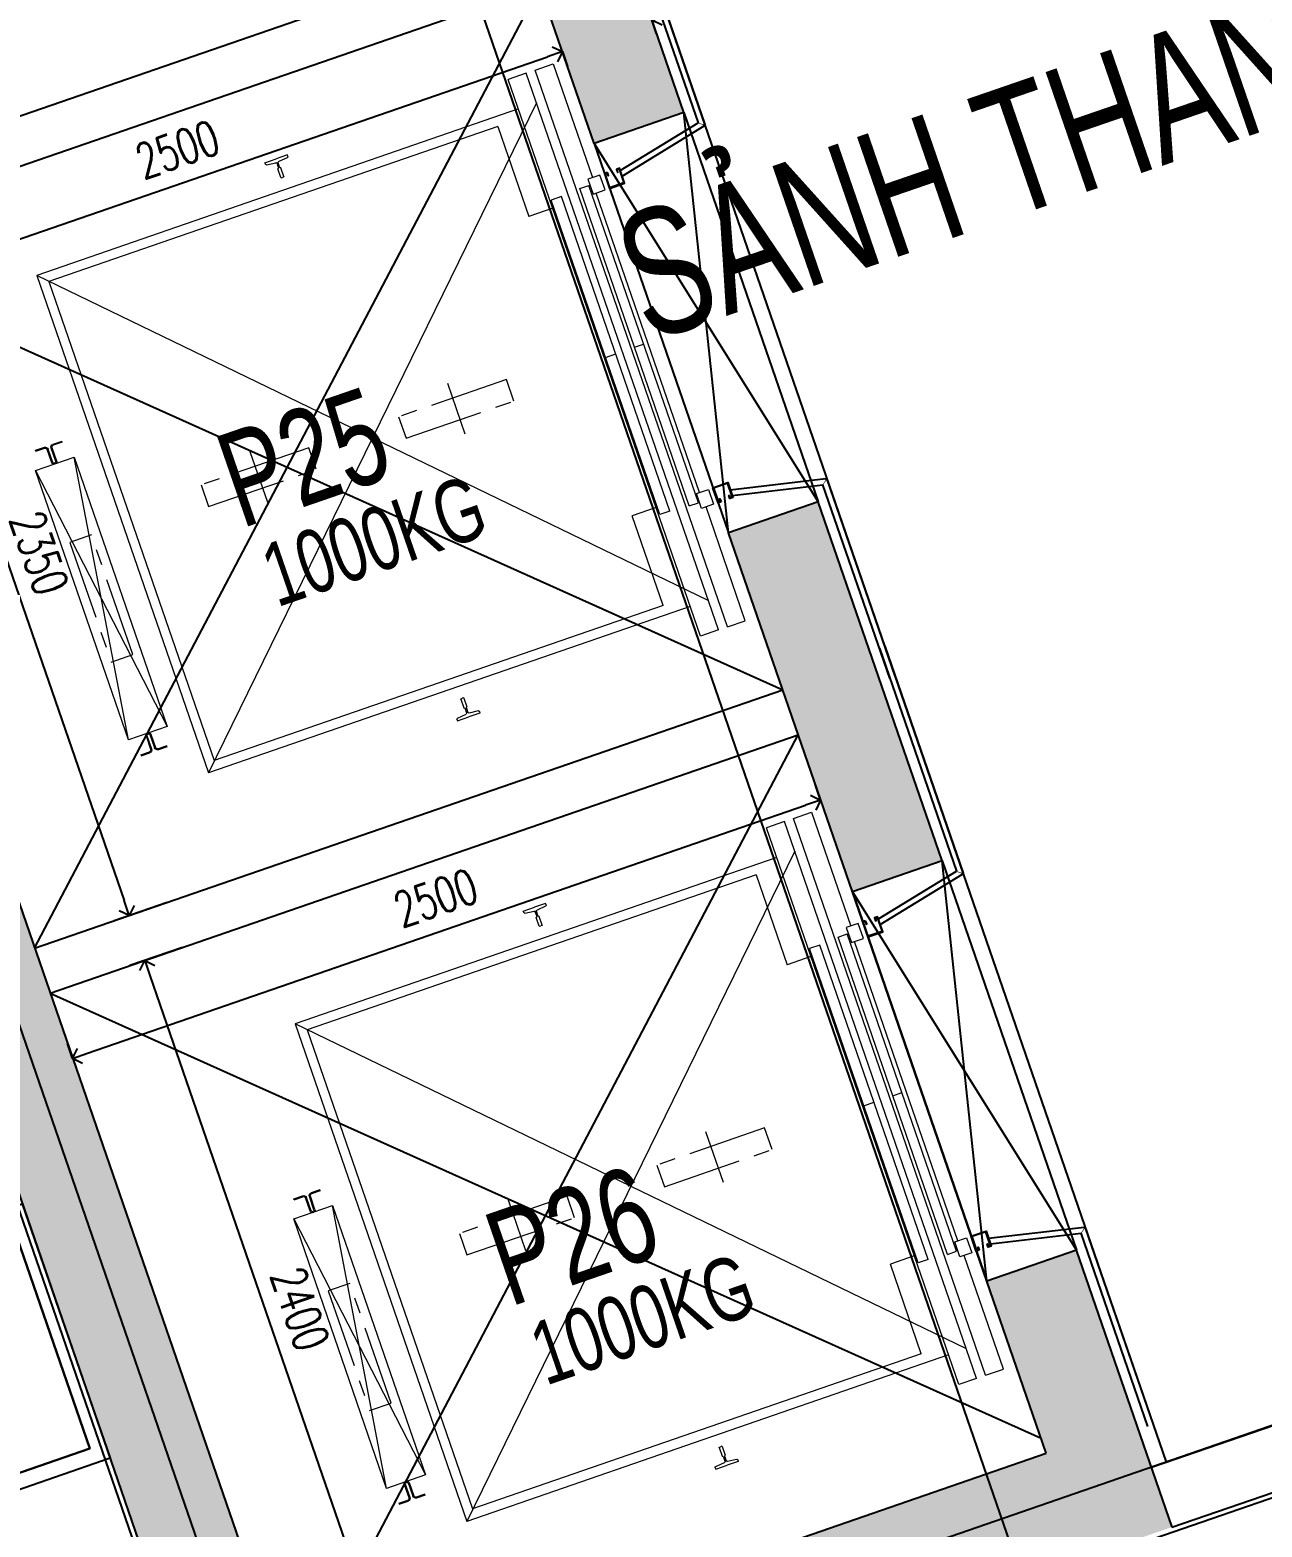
# Model space of a CAD drawing. Header units: millimetres. Extents: x -361699137 to 361252145, y -356478932 to 356523199.
# Drawn here: x -67010 to -63118, y 36418 to 41145 of the extents above; entities that cross this region are included whole.
import ezdxf
from ezdxf.enums import TextEntityAlignment as Align
from ezdxf.xclip import XClip

# ---------------------------------------------------------------- set-up
doc = ezdxf.new("R2010")
doc.units = ezdxf.units.MM
doc.header["$LTSCALE"] = 100
doc.header["$MEASUREMENT"] = 0
doc.header["$XCLIPFRAME"] = 0
for name, pattern in [('Xref_ST_MBDV Cot vach 30.7.2022$0$CENTERX2', [4, 2.5, -0.5, 0.5, -0.5]), ('Xref_ST_MBDV Cot vach 30.7.2022$0$HIDDEN', [0.375, 0.25, -0.125]), ('Xref_ST_MBDV Cot vach 30.7.2022$0$PHANTOMX2', [5, 2.5, -0.5, 0.5, -0.5, 0.5, -0.5])]:
    doc.linetypes.add(name, pattern=pattern)
for name, color, linetype in [('A-ANNO-ROOM', 50, 'Continuous'), ('IDEA - dim', 251, 'Continuous'), ('KC', 5, 'Continuous'), ('Xref_ST_MBDV Cot vach 30.7.2022$0$KT-Net manh', 139, 'Continuous'), ('Xref_ST_MBDV Cot vach 30.7.2022$0$KT-Text', 7, 'Continuous'), ('Xref_ST_MBDV Cot vach 30.7.2022$0$KT-Tuong', 1, 'Continuous')]:
    doc.layers.add(name, color=color, linetype=linetype)
doc.layers.add('dien tich thong thuy', color=3, linetype='Continuous', plot=False)
doc.layers.add('Xref_ST_MBDV Cot vach 30.7.2022$0$KT-Noi that', color=36, linetype='Continuous', lineweight=9)
doc.styles.add('220126_HDN_HBA typical plan$0$211210_HDN_HBA_TYPICAL PLAN CORE OPT 1$0$HBA-Text', font='GOTHIC.TTF')
doc.styles.add('Xref_ST_MBDV Cot vach 30.7.2022$0$Arial', font='arial.ttf', dxfattribs={"width": 0.7})
doc.styles.add('Xref_ST_MBDV Cot vach 30.7.2022$0$xref.N.Cot vach tang N2$0$DIM', font='vnsimli.shx', dxfattribs={"width": 0.7})
doc.dimstyles.new('Xref_ST_MBDV Cot vach 30.7.2022$0$xref.N.Cot vach tang N2$0$CCU 1-100 A1', dxfattribs={"dimscale": 100, "dimtxt": 2.2, "dimasz": 1, "dimexe": 1, "dimexo": 0, "dimgap": 1, "dimtad": 1, "dimdec": 0, "dimdsep": 46, "dimtxsty": 'Xref_ST_MBDV Cot vach 30.7.2022$0$xref.N.Cot vach tang N2$0$DIM', "dimblk1": 'Xref_ST_MBDV Cot vach 30.7.2022$0$xref.N.Cot vach tang N2$0$_ARCHTICK', "dimblk2": 'Xref_ST_MBDV Cot vach 30.7.2022$0$xref.N.Cot vach tang N2$0$_ARCHTICK', "dimsah": 1, "dimcen": 0, "dimdle": 1, "dimclrd": 256, "dimclre": 256, "dimclrt": 31, "dimadec": 0, "dimazin": 0, "dimtfac": 1, "dimtdec": 0, "dimtix": 1, "dimtmove": 2, "dimatfit": 3, "dimldrblk": 'Xref_ST_MBDV Cot vach 30.7.2022$0$xref.N.Cot vach tang N2$0$_ARCHTICK', "dimfxl": 8, "dimtolj": 1, "dimarcsym": 0})

# ---------------------------------------------------------------- blocks, each defined once
blk = doc.blocks.new('Xref_ST_MBDV Cot vach 30.7.2022$0$TM 1000kg')
at = {"layer": 'Xref_ST_MBDV Cot vach 30.7.2022$0$KT-Net manh'}
for p, q in [((-2849.992175524749, 2500.000000000007), (-2849.992175524298, 1742.237188449821)), ((-2831.992175524923, 2500.000000000007), (-2831.992175524298, 1754.380282491551)), ((-2499.992175525869, 1800.000000000007), (-2500.000000003725, 500.0000000000073)), ((-2550.006080747044, 1692.663264479774), (-2831.992175524298, 1754.380282491551)), ((-2849.992175524298, 1742.237188449821), (-2846.992175522784, 1742.237188449821)), ((-2846.992175522784, 1742.237188449821), (-2846.992175522784, 1739.237188449821)), ((-2550.006080747044, 1674.237188449821), (-2846.992175522784, 1739.237188449821)), ((-2550.006080747044, 625.7628115501939), (-2846.992175522784, 560.7628115501939)), ((-2550.006080747044, 607.3367355202427), (-2831.992175524298, 545.6197175084671)), ((-2849.992175524298, 557.7628115501939), (-2846.992175522784, 557.7628115501939)), ((-2849.992175524705, -99.9999999999909), (-2849.992175524298, 557.7628115501939)), ((-2846.992175522784, 557.7628115501939), (-2846.992175522784, 560.7628115501939)), ((-2831.992175524851, -99.99999999998909), (-2831.992175524298, 545.6197175084671))]:
    blk.add_line(p, q, dxfattribs=at)
at = {"layer": 'Xref_ST_MBDV Cot vach 30.7.2022$0$KT-Net manh', "const_width": 2}
for points in [[(-2846.992175522784, 1742.237188449821), (-2831.992175524298, 1754.380282491551)], [(-2846.992175522784, 557.7628115501939), (-2831.992175524298, 545.6197175084671)]]:
    blk.add_lwpolyline(points, dxfattribs=at)
at = {"layer": 'Xref_ST_MBDV Cot vach 30.7.2022$0$KT-Net manh', "ltscale": 2}
for points in [[(-2510.006080747044, 1700.002331897216), (-2500.006080747044, 1700.002331897216), (-2500.006080747044, 1650.002331897216), (-2550.006080747044, 1650.002331897216), (-2550.006080747044, 1700.002331897216), (-2540.006080747044, 1700.002331897216), (-2540.006080747044, 1690.002331897216), (-2541.60608074702, 1690.002331897216), (-2541.60608074702, 1698.402331897356), (-2548.406080747067, 1698.402331897356), (-2548.406080747067, 1651.602331897309), (-2501.60608074702, 1651.602331897309), (-2501.60608074702, 1698.402331897356), (-2508.406080747067, 1698.402331897356), (-2508.406080747067, 1690.002331897216), (-2510.006080747044, 1690.002331897216)], [(-2510.006080747044, 599.9976681027983), (-2500.006080747044, 599.9976681027983), (-2500.006080747044, 649.9976681027983), (-2550.006080747044, 649.9976681027983), (-2550.006080747044, 599.9976681027983), (-2540.006080747044, 599.9976681027983), (-2540.006080747044, 609.9976681027983), (-2541.60608074702, 609.9976681027983), (-2541.60608074702, 601.5976681026586), (-2548.406080747067, 601.5976681026586), (-2548.406080747067, 648.3976681027052), (-2501.60608074702, 648.3976681027052), (-2501.60608074702, 601.5976681026586), (-2508.406080747067, 601.5976681026586), (-2508.406080747067, 609.9976681027983), (-2510.006080747044, 609.9976681027983)]]:
    blk.add_lwpolyline(points, close=True, dxfattribs=at)
at = {"layer": 'Xref_ST_MBDV Cot vach 30.7.2022$0$KT-Noi that', "linetype": 'Continuous', "ltscale": 2}
for p, q in [((-2460.006080747058, 2080.002331897216, -3.230259272854623e-06), (-2460.006080747058, 1700.002331897216, -3.230259272854623e-06)), ((-2400.006080747058, 2080.002331897216, -3.230259272854623e-06), (-2460.006080747058, 2080.002331897216, -3.230259272854623e-06)), ((-2400.006080747058, 220.0023318972126, -3.230259272854623e-06), (-2400.006080747058, 2080.002331897216, -3.230259272854623e-06)), ((-2370.006080747058, 220.0023318972126, -3.230259272854623e-06), (-2370.006080747058, 2080.002331897216, -3.230259272854623e-06)), ((-2370.006080747058, 2080.002331897216, -3.230259272854623e-06), (-2310.006080747058, 2080.002331897216, -3.230259272854623e-06)), ((-2310.006080747058, 220.0023318972126, -3.230259272854623e-06), (-2310.006080747058, 2080.002331897216, -3.230259272854623e-06)), ((-2310.006080747058, 1981.002331897216, -3.230259272854623e-06), (-700.0060807470581, 1981.002331897216, -3.230259272854623e-06)), ((-2230.006080747058, 1950.002331897216, -3.230259272854623e-06), (-730.0060807470581, 1950.002331897216, -3.230259272854623e-06)), ((-2230.006080747058, 1950.002331897216, -3.230259272854623e-06), (-2230.006080747058, 1650.002331897216, -3.230259272854623e-06)), ((-730.0060807470581, 1950.002331897216, -3.230259272854623e-06), (-730.0060807470581, 350.0023318972126, -3.230259272854623e-06)), ((-700.0060807470581, 1981.002331897216, -3.230259272854623e-06), (-700.0060807470581, 319.0023318972126, -3.230259272854623e-06)), ((-2441.259975502442, 620.0023318972162, -3.230259272854623e-06), (-2441.259975502442, 1680.002331897216, -3.230259272854623e-06)), ((-2411.006080747058, 1680.002331897216, -3.230259272854623e-06), (-2441.259975502442, 1680.002331897216, -3.230259272854623e-06)), ((-2411.006080747058, 620.0023318972162, -3.230259272854623e-06), (-2411.006080747058, 1680.002331897216, -3.230259272854623e-06)), ((-2348.006080747058, 625.0023318972162, -3.230259272854623e-06), (-2348.006080747058, 1675.002331897216, -3.230259272854623e-06)), ((-2348.006080747058, 1675.002331897216, -3.230259272854623e-06), (-2314.006080747058, 1675.002331897216, -3.230259272854623e-06)), ((-2314.006080747058, 625.0023318972162, -3.230259272854623e-06), (-2314.006080747058, 1675.002331897216, -3.230259272854623e-06)), ((-2455.006080747058, 650.0023318972162, -3.230259272854623e-06), (-2455.006080747058, 1650.002331897216, -3.230259272854623e-06)), ((-2310.006080747058, 1650.002331897216, -3.230259272854623e-06), (-2230.006080747058, 1650.002331897216, -3.230259272854623e-06)), ((-2411.006080747058, 1150.002331897216, -3.230259272854623e-06), (-2441.259975502428, 1150.002331897216, -3.230259272854623e-06)), ((-2314.006080747058, 1150.002331897216, -3.230259272854623e-06), (-2348.006080747058, 1150.002331897216, -3.230259272854623e-06)), ((-2411.006080747058, 620.0023318972162, -3.230259272854623e-06), (-2441.259975502442, 620.0023318972162, -3.230259272854623e-06)), ((-2348.006080747058, 625.0023318972162, -3.230259272854623e-06), (-2314.006080747058, 625.0023318972162, -3.230259272854623e-06)), ((-2310.006080747058, 650.0023318972162, -3.230259272854623e-06), (-2230.006080747058, 650.0023318972162, -3.230259272854623e-06)), ((-2230.006080747058, 350.0023318972126, -3.230259272854623e-06), (-2230.006080747058, 650.0023318972162, -3.230259272854623e-06)), ((-2460.006080747058, 220.0023318972126, -3.230259272854623e-06), (-2460.006080747058, 600.0023318972162, -3.230259272854623e-06)), ((-2230.006080747058, 350.0023318972126, -3.230259272854623e-06), (-730.0060807470581, 350.0023318972126, -3.230259272854623e-06)), ((-2310.006080747058, 319.0023318972126, -3.230259272854623e-06), (-700.0060807470581, 319.0023318972126, -3.230259272854623e-06)), ((-2400.006080747058, 220.0023318972126, -3.230259272854623e-06), (-2460.006080747058, 220.0023318972126, -3.230259272854623e-06)), ((-2370.006080747058, 220.0023318972126, -3.230259272854623e-06), (-2310.006080747058, 220.0023318972126, -3.230259272854623e-06))]:
    blk.add_line(p, q, dxfattribs=at)
at = {"layer": 'Xref_ST_MBDV Cot vach 30.7.2022$0$KT-Noi that', "linetype": 'Continuous'}
for p, q in [((-1572.506080747058, 2077.002331897216, -3.230259272854623e-06), (-1572.506080747058, 2082.002331897216, -3.230259272854623e-06)), ((-1572.506080747058, 2082.002331897216, -3.230259272854623e-06), (-1535.006080747058, 2082.002331897216, -3.230259272854623e-06)), ((-1497.506080747058, 2082.002331897216, -3.230259272854623e-06), (-1535.006080747058, 2082.002331897216, -3.230259272854623e-06)), ((-1497.506080747058, 2077.002331897216, -3.230259272854623e-06), (-1497.506080747058, 2082.002331897216, -3.230259272854623e-06)), ((-1569.506080747058, 2074.002331897216, -3.230259272854623e-06), (-1540.066080747114, 2070.902331897239, -3.230259272854623e-06)), ((-1540.006080747058, 2021.002331897216, -3.230259272854623e-06), (-1540.006080747058, 2050.002331897216, -3.230259272854623e-06)), ((-1537.066080747114, 2054.123071325659, -3.230259272854623e-06), (-1537.066080747114, 2067.902331897239, -3.230259272854623e-06)), ((-1532.946080747002, 2054.123071325659, -3.230259272854623e-06), (-1532.946080747002, 2067.902331897239, -3.230259272854623e-06)), ((-1530.006080747058, 2021.002331897216, -3.230259272854623e-06), (-1530.006080747058, 2050.002331897216, -3.230259272854623e-06)), ((-1500.506080747058, 2074.002331897216, -3.230259272854623e-06), (-1529.946080747002, 2070.902331897239, -3.230259272854623e-06)), ((-1539.006080747058, 2020.002331897216, -3.230259272854623e-06), (-1535.006080747058, 2020.002331897216, -3.230259272854623e-06)), ((-1531.006080747058, 2020.002331897216, -3.230259272854623e-06), (-1535.006080747058, 2020.002331897216, -3.230259272854623e-06)), ((-603.5060807470581, 1460.002341897176, -3.230259272854623e-06), (-574.406080746965, 1460.002341897176, -3.230259272854623e-06)), ((-603.5060807470581, 1456.802341897223, -3.230259272854623e-06), (-603.5060807470581, 1460.002341897176, -3.230259272854623e-06)), ((-603.5060807470581, 1456.802341897223, -3.230259272854623e-06), (-574.406080746965, 1456.802341897223, -3.230259272854623e-06)), ((-568.2060807470116, 1406.202341897246, -3.230259272854623e-06), (-568.2060807470116, 1450.602341897153, -3.230259272854623e-06)), ((-565.0060807470581, 1406.202341897246, -3.230259272854623e-06), (-565.0060807470581, 1450.602341897153, -3.230259272854623e-06)), ((-555.0060807470581, 1406.202341897246, -3.230259272854623e-06), (-555.0060807470581, 1450.602341897153, -3.230259272854623e-06)), ((-551.8060807471047, 1406.202341897246, -3.230259272854623e-06), (-551.8060807471047, 1450.602341897153, -3.230259272854623e-06)), ((-516.5060807470581, 1460.002341897176, -3.230259272854623e-06), (-545.6060807471513, 1460.002341897176, -3.230259272854623e-06)), ((-516.5060807470581, 1456.802341897223, -3.230259272854623e-06), (-545.6060807471513, 1456.802341897223, -3.230259272854623e-06)), ((-516.5060807470581, 1456.802341897223, -3.230259272854623e-06), (-516.5060807470581, 1460.002341897176, -3.230259272854623e-06)), ((-558.0060807470581, 1403.202341897246, -3.230259272854623e-06), (-562.0060807470581, 1403.202341897246, -3.230259272854623e-06)), ((-558.0060807470581, 1400.002341897176, -3.230259272854623e-06), (-562.0060807470581, 1400.002341897176, -3.230259272854623e-06)), ((-568.2060807470116, 493.8023218971866, -3.230259272854623e-06), (-568.2060807470116, 449.4023218972798, -3.230259272854623e-06)), ((-565.0060807470581, 493.8023218971866, -3.230259272854623e-06), (-565.0060807470581, 449.4023218972798, -3.230259272854623e-06)), ((-558.0060807470581, 500.0023218971401, -3.230259272854623e-06), (-562.0060807470581, 500.0023218971401, -3.230259272854623e-06)), ((-558.0060807470581, 496.8023218971866, -3.230259272854623e-06), (-562.0060807470581, 496.8023218971866, -3.230259272854623e-06)), ((-555.0060807470581, 493.8023218971866, -3.230259272854623e-06), (-555.0060807470581, 449.4023218972798, -3.230259272854623e-06)), ((-551.8060807471047, 493.8023218971866, -3.230259272854623e-06), (-551.8060807471047, 449.4023218972798, -3.230259272854623e-06)), ((-603.5060807470581, 443.2023218972099, -3.230259272854623e-06), (-574.406080746965, 443.2023218972099, -3.230259272854623e-06)), ((-603.5060807470581, 440.0023218971401, -3.230259272854623e-06), (-574.406080746965, 440.0023218971401, -3.230259272854623e-06)), ((-516.5060807470581, 443.2023218972099, -3.230259272854623e-06), (-545.6060807471513, 443.2023218972099, -3.230259272854623e-06)), ((-516.5060807470581, 440.0023218971401, -3.230259272854623e-06), (-545.6060807471513, 440.0023218971401, -3.230259272854623e-06)), ((-1540.006080747058, 279.0023318972126, -3.230259272854623e-06), (-1540.006080747058, 250.0023318972126, -3.230259272854623e-06)), ((-1539.006080747058, 280.0023318972126, -3.230259272854623e-06), (-1535.006080747058, 280.0023318972126, -3.230259272854623e-06)), ((-1537.066080747114, 245.8815924687697, -3.230259272854623e-06), (-1537.066080747114, 232.1023318971893, -3.230259272854623e-06)), ((-1531.006080747058, 280.0023318972126, -3.230259272854623e-06), (-1535.006080747058, 280.0023318972126, -3.230259272854623e-06)), ((-1532.946080747002, 245.8815924687697, -3.230259272854623e-06), (-1532.946080747002, 232.1023318971893, -3.230259272854623e-06)), ((-1530.006080747058, 279.0023318972126, -3.230259272854623e-06), (-1530.006080747058, 250.0023318972126, -3.230259272854623e-06)), ((-1572.506080747058, 223.0023318972126, -3.230259272854623e-06), (-1572.506080747058, 218.0023318972126, -3.230259272854623e-06)), ((-1572.506080747058, 218.0023318972126, -3.230259272854623e-06), (-1535.006080747058, 218.0023318972126, -3.230259272854623e-06)), ((-1569.506080747058, 226.0023318972126, -3.230259272854623e-06), (-1540.066080747114, 229.1023318971893, -3.230259272854623e-06)), ((-1497.506080747058, 218.0023318972126, -3.230259272854623e-06), (-1535.006080747058, 218.0023318972126, -3.230259272854623e-06)), ((-1500.506080747058, 226.0023318972126, -3.230259272854623e-06), (-1529.946080747002, 229.1023318971893, -3.230259272854623e-06)), ((-1497.506080747058, 223.0023318972126, -3.230259272854623e-06), (-1497.506080747058, 218.0023318972126, -3.230259272854623e-06))]:
    blk.add_line(p, q, dxfattribs=at)
at = {"layer": 'Xref_ST_MBDV Cot vach 30.7.2022$0$KT-Noi that', "linetype": 'Xref_ST_MBDV Cot vach 30.7.2022$0$HIDDEN', "ltscale": 500}
for p, q in [((-2370.006080747058, 1981.002331897216, -3.230259272854623e-06), (-700.0060807470581, 319.0023318972126, -3.230259272854623e-06)), ((-2370.006080747058, 319.0023318972126, -3.230259272854623e-06), (-700.0060807470581, 1981.002331897216, -3.230259272854623e-06)), ((-495.0060807470581, 1400.002331897216, -3.230259272854623e-06), (-625.0060807470581, 500.0023318972162, -3.230259272854623e-06)), ((-495.0060807470581, 500.0023318972162, -3.230259272854623e-06), (-625.0060807470581, 1400.002331897216, -3.230259272854623e-06))]:
    blk.add_line(p, q, dxfattribs=at)
at = {"layer": 'Xref_ST_MBDV Cot vach 30.7.2022$0$KT-Noi that', "linetype": 'Xref_ST_MBDV Cot vach 30.7.2022$0$CENTERX2'}
for p, q in [((-1815.006080747058, 1236.002331897216, -3.230259272854623e-06), (-1815.006080747058, 1066.653990867846, -3.230259272854623e-06)), ((-1155.006080747058, 1236.002331897216, -3.230259272854623e-06), (-1155.006080747058, 1066.653990867846, -3.230259272854623e-06))]:
    blk.add_line(p, q, dxfattribs=at)
at = {"layer": 'Xref_ST_MBDV Cot vach 30.7.2022$0$KT-Noi that', "linetype": 'Continuous', "ltscale": 2, "elevation": -3.230261762599158e-06}
for points in [[(-2485.00608074879, 1700.002331897216), (-2445.00608074879, 1700.002331897216), (-2445.00608074879, 1650.002331897216), (-2485.00608074879, 1650.002331897216)], [(-495.0060807470581, 1400.002331897216), (-625.0060807470581, 1400.002331897216), (-625.0060807470581, 500.0023318972162), (-495.0060807470581, 500.0023318972162)], [(-2485.00608074879, 600.0023318972162), (-2445.00608074879, 600.0023318972162), (-2445.00608074879, 650.0023318972162), (-2485.00608074879, 650.0023318972162)]]:
    blk.add_lwpolyline(points, close=True, dxfattribs=at)
at = {"layer": 'Xref_ST_MBDV Cot vach 30.7.2022$0$KT-Noi that', "linetype": 'Xref_ST_MBDV Cot vach 30.7.2022$0$PHANTOMX2', "elevation": -3.230261762599158e-06}
for points in [[(-1635.006080747058, 1186.002331897216), (-1635.006080747058, 1114.002331897333), (-1995.006080747058, 1114.002331897333), (-1995.006080747058, 1186.002331897216)], [(-975.0060807470581, 1186.002331897216), (-975.0060807470581, 1114.002331897333), (-1335.006080747058, 1114.002331897333), (-1335.006080747058, 1186.002331897216)], [(-524.0060807470581, 1150.002331897216), (-524.0060807470581, 750.0023318972162), (-596.0060807470581, 750.0023318972162), (-596.0060807470581, 1150.002331897216)]]:
    blk.add_lwpolyline(points, close=True, dxfattribs=at)
at = {"layer": 'Xref_ST_MBDV Cot vach 30.7.2022$0$KT-Noi that', "linetype": 'Continuous'}
for centre, radius, start, end in [((-1569.506080747058, 2077.002331897216, -3.230259272854623e-06), 3, 180, 270), ((-1540.066080747114, 2067.902331897239, -3.230259272854623e-06), 3, 0, 90), ((-1542.280197382381, 2054.7339947371, -3.230259272854623e-06), 5.24978472904255, 295.6697211345437, 353.3172836214693), ((-1529.946080747002, 2067.902331897239, -3.230259272854623e-06), 3, 90, 180), ((-1527.731964111736, 2054.7339947371, -3.230259272854623e-06), 5.24978472904255, 186.6827163785307, 244.3302788654563), ((-1500.506080747058, 2077.002331897216, -3.230259272854623e-06), 3, 270, 0), ((-1539.006080747058, 2021.002331897216, -3.230259272854623e-06), 1, 180, 270), ((-1531.006080747058, 2021.002331897216, -3.230259272854623e-06), 1, 270, 0), ((-574.406080746965, 1450.602341897153, -3.230259272854623e-06), 9.399999999997844, 0, 90), ((-574.406080746965, 1450.602341897153, -3.230259272854623e-06), 6.19999999999734, 0, 90), ((-545.6060807471513, 1450.602341897153, -3.230259272854623e-06), 9.400000000001475, 90, 180), ((-545.6060807471513, 1450.602341897153, -3.230259272854623e-06), 6.200000000004374, 90, 180), ((-562.0060807470581, 1406.202341897246, -3.230259272854623e-06), 6.20000000000076, 180, 270), ((-562.0060807470581, 1406.202341897246, -3.230259272854623e-06), 2.999999999999834, 180, 270), ((-558.0060807470581, 1406.202341897246, -3.230259272854623e-06), 3.000000000000045, 270, 0), ((-558.0060807470581, 1406.202341897246, -3.230259272854623e-06), 6.19999999999713, 270, 0), ((-562.0060807470581, 493.8023218971866, -3.230259272854623e-06), 6.20000000000076, 90, 180), ((-562.0060807470581, 493.8023218971866, -3.230259272854623e-06), 2.999999999999834, 90, 180), ((-558.0060807470581, 493.8023218971866, -3.230259272854623e-06), 6.19999999999713, 0, 90), ((-558.0060807470581, 493.8023218971866, -3.230259272854623e-06), 3.000000000000045, 0, 90), ((-574.406080746965, 449.4023218972798, -3.230259272854623e-06), 6.19999999999734, 270, 0), ((-574.406080746965, 449.4023218972798, -3.230259272854623e-06), 9.399999999997844, 270, 0), ((-545.6060807471513, 449.4023218972798, -3.230259272854623e-06), 9.400000000001475, 180, 270), ((-545.6060807471513, 449.4023218972798, -3.230259272854623e-06), 6.200000000004374, 180, 270), ((-1539.006080747058, 279.0023318972126, -3.230259272854623e-06), 1, 90, 180), ((-1542.280197382381, 245.2706690573286, -3.230259272854623e-06), 5.24978472904255, 6.682716378530666, 64.33027886545624), ((-1527.731964111736, 245.2706690573286, -3.230259272854623e-06), 5.24978472904255, 115.6697211345438, 173.3172836214693), ((-1531.006080747058, 279.0023318972126, -3.230259272854623e-06), 1, 0, 90), ((-1569.506080747058, 223.0023318972126, -3.230259272854623e-06), 3, 90, 180), ((-1540.066080747114, 232.1023318971893, -3.230259272854623e-06), 3, 270, 0), ((-1529.946080747002, 232.1023318971893, -3.230259272854623e-06), 3, 180, 270), ((-1500.506080747058, 223.0023318972126, -3.230259272854623e-06), 3, 0, 90)]:
    blk.add_arc(centre, radius, start, end, dxfattribs=at)
blk = doc.blocks.new('13')
at = {"layer": 'IDEA - dim'}
for points in [[(-6749.999999992244, -11375.0000000037), (-6749.999999991313, -10775.0000000037), (-5949.999999991793, -10775.00000000373), (-5949.999999992258, -11375.00000000186)], [(-6749.999999990861, -10926.99496593886), (-6749.999999992244, -11375.0000000037), (-5949.999999992258, -11375.00000000186), (-5949.999999991778, -11425.00000000369), (-6799.99999999132, -11425.00000000558), (-6799.999999992244, -10926.99496593883)]]:
    blk.add_lwpolyline(points, close=True, dxfattribs=at)
blk = doc.blocks.new('Xref_ST_MBDV Cot vach 30.7.2022$0$xref.N.Cot vach tang N2$0$_Open90')
at = {"color": 0, "linetype": 'ByBlock', "lineweight": -2}
for p, q in [((0, 0), (-1, 0)), ((-0.5, 0.5), (0, 0)), ((0, 0), (-0.5, -0.5))]:
    blk.add_line(p, q, dxfattribs=at)
blk = doc.blocks.new('*D241')
at = {"layer": 'Defpoints', "color": 5, "transparency": 16777216}
for p, q in [((-67343.63293729129, 40610.9872319977), (-67510.37452916577, 40553.42000941362)), ((-67446.79471212684, 40522.47478578708), (-66712.51636034815, 38395.66137081408)), ((-66576.7199921002, 38389.64877635923), (-66743.46158397468, 38332.08155377515))]:
    blk.add_line(p, q, dxfattribs=at)
at = {"layer": 'Defpoints', "color": 0, "transparency": 16777216}
for p in [(-67343.63293729129, 40610.9872319977), (-66576.7199921002, 38389.64877635923), (-66696.19906364195, 38348.39885048135)]:
    blk.add_point(p, dxfattribs=at)
at = {"layer": 'Defpoints', "color": 5, "transparency": 16777216, "xscale": 50, "yscale": 50, "zscale": 50}
for p, rotation in [((-67463.11200883304, 40569.73730611982), 109.0471379530743), ((-66696.19906364195, 38348.39885048135), 289.0471379530744)]:
    blk.add_blockref('Xref_ST_MBDV Cot vach 30.7.2022$0$xref.N.Cot vach tang N2$0$_Open90', p, dxfattribs=dict(at, rotation=rotation))
at = {"layer": 'Defpoints', "color": 5, "transparency": 16777216, "insert": (-66980.40424353875, 39493.33440138357), "char_height": 110, "attachment_point": 5, "rotation": 289.0471379530743, "style": 'Xref_ST_MBDV Cot vach 30.7.2022$0$xref.N.Cot vach tang N2$0$DIM'}
blk.add_mtext('\\A1;2350', dxfattribs=at)
blk = doc.blocks.new('Xref_ST_MBDV Cot vach 30.7.2022$0$xref.N.Cot vach tang N2$0$_ARCHTICK')
at = {"color": 0, "linetype": 'ByBlock', "const_width": 0.15}
blk.add_lwpolyline([(-0.5, -0.5), (0.5, 0.5)], dxfattribs=at)
blk = doc.blocks.new('*D242')
at = {"layer": 'Defpoints', "color": 5, "transparency": 16777216}
for p, q in [((-67643.81670154005, 40276.6243856127), (-65375.21572556882, 41059.8546275101)), ((-65327.95320523609, 41076.17192421631), (-65311.63590852989, 41028.90940388356)), ((-67691.07922187279, 40260.30708890651), (-67674.76192516659, 40213.04456857376))]:
    blk.add_line(p, q, dxfattribs=at)
at = {"layer": 'Defpoints', "color": 0, "transparency": 16777216}
for p in [(-65327.95320523609, 41076.17192421631), (-65327.95320523609, 41076.17192421629), (-67691.07922187279, 40260.30708890651)]:
    blk.add_point(p, dxfattribs=at)
at = {"layer": 'Defpoints', "color": 5, "transparency": 16777216, "xscale": 50, "yscale": 50, "zscale": 50}
for p, rotation in [((-65327.95320523609, 41076.17192421629), 19.04713795307702), ((-67691.07922187279, 40260.3070889065), 199.047137953077)]:
    blk.add_blockref('Xref_ST_MBDV Cot vach 30.7.2022$0$xref.N.Cot vach tang N2$0$_Open90', p, dxfattribs=dict(at, rotation=rotation))
at = {"layer": 'Defpoints', "color": 5, "transparency": 16777216, "insert": (-66543.78253663746, 40767.49079926013), "char_height": 110, "attachment_point": 5, "rotation": 19.047137953077016, "style": 'Xref_ST_MBDV Cot vach 30.7.2022$0$xref.N.Cot vach tang N2$0$DIM'}
blk.add_mtext('\\A1;2500', dxfattribs=at)
blk = doc.blocks.new('*D243')
at = {"layer": 'Defpoints', "color": 5, "transparency": 16777216}
for p, q in [((-66527.76810198161, 38247.86121536102), (-66694.50969385609, 38190.29399277695)), ((-66630.92987681716, 38159.3487691504), (-65880.33422833224, 35985.2728338446)), ((-65744.53786008431, 35979.26023938975), (-65911.27945195879, 35921.69301680567))]:
    blk.add_line(p, q, dxfattribs=at)
at = {"layer": 'Defpoints', "color": 0, "transparency": 16777216}
for p in [(-66527.76810198161, 38247.86121536102), (-65744.53786008431, 35979.26023938975), (-65864.01693162606, 35938.01031351187)]:
    blk.add_point(p, dxfattribs=at)
at = {"layer": 'Defpoints', "color": 5, "transparency": 16777216, "xscale": 50, "yscale": 50, "zscale": 50}
for p, rotation in [((-66647.24717352336, 38206.61128948313), 109.0471379530744), ((-65864.01693162606, 35938.01031351187), 289.0471379530744)]:
    blk.add_blockref('Xref_ST_MBDV Cot vach 30.7.2022$0$xref.N.Cot vach tang N2$0$_Open90', p, dxfattribs=dict(at, rotation=rotation))
at = {"layer": 'Defpoints', "color": 5, "transparency": 16777216, "insert": (-66156.38075987596, 37106.57712458051), "char_height": 110, "attachment_point": 5, "rotation": 289.04713795307435, "style": 'Xref_ST_MBDV Cot vach 30.7.2022$0$xref.N.Cot vach tang N2$0$DIM'}
blk.add_mtext('\\A1;2400', dxfattribs=at)
blk = doc.blocks.new('*D244')
at = {"layer": 'Defpoints', "color": 5, "transparency": 16777216}
for p, q in [((-64512.08836992642, 38713.04590757963), (-64528.40566663261, 38760.30842791237)), ((-66827.9518662304, 37913.49836897603), (-64559.35089025915, 38696.72861087344)), ((-66875.21438656314, 37897.18107226984), (-66891.53168326932, 37944.44359260257))]:
    blk.add_line(p, q, dxfattribs=at)
at = {"layer": 'Defpoints', "color": 0, "transparency": 16777216}
for p in [(-64512.08836992642, 38713.04590757963), (-64512.08836992642, 38713.04590757963), (-66875.21438656314, 37897.18107226984)]:
    blk.add_point(p, dxfattribs=at)
at = {"layer": 'Defpoints', "color": 5, "transparency": 16777216, "xscale": 50, "yscale": 50, "zscale": 50}
for p, rotation in [((-64512.08836992642, 38713.04590757963), 19.04713795307691), ((-66875.21438656314, 37897.18107226984), 199.0471379530769)]:
    blk.add_blockref('Xref_ST_MBDV Cot vach 30.7.2022$0$xref.N.Cot vach tang N2$0$_Open90', p, dxfattribs=dict(at, rotation=rotation))
at = {"layer": 'Defpoints', "color": 5, "transparency": 16777216, "insert": (-65727.9177013278, 38404.36478262347), "char_height": 110, "attachment_point": 5, "rotation": 19.047137953076913, "style": 'Xref_ST_MBDV Cot vach 30.7.2022$0$xref.N.Cot vach tang N2$0$DIM'}
blk.add_mtext('\\A1;2500', dxfattribs=at)
blk = doc.blocks.new('*D257')
at = {"layer": 'Defpoints', "color": 5, "transparency": 16777216}
for p, q in [((-62194.36362433351, 42111.80049823775), (-62225.40041366837, 42201.69755124928)), ((-64997.57181659345, 41191.71452525112), (-62256.34563729491, 42138.11773421035)), ((-65030.11484429752, 41132.76269586613), (-65061.15163363238, 41222.65974887766))]:
    blk.add_line(p, q, dxfattribs=at)
at = {"layer": 'Defpoints', "color": 0, "transparency": 16777216}
for p in [(-62209.08311696218, 42154.43503091655), (-62194.36362433351, 42111.80049823775), (-65030.11484429752, 41132.76269586613)]:
    blk.add_point(p, dxfattribs=at)
at = {"layer": 'Defpoints', "color": 5, "transparency": 16777216, "xscale": 50, "yscale": 50, "zscale": 50}
for p, rotation in [((-62209.08311696218, 42154.43503091655), 19.04713795307476), ((-65044.83433692619, 41175.39722854493), 199.0471379530748)]:
    blk.add_blockref('Xref_ST_MBDV Cot vach 30.7.2022$0$xref.N.Cot vach tang N2$0$_Open90', p, dxfattribs=dict(at, rotation=rotation))
at = {"layer": 'Defpoints', "color": 5, "transparency": 16777216, "insert": (-63661.22505002719, 41764.16742242947), "char_height": 110, "attachment_point": 5, "rotation": 19.047137953074763, "style": 'Xref_ST_MBDV Cot vach 30.7.2022$0$xref.N.Cot vach tang N2$0$DIM'}
blk.add_mtext('\\A1;3000', dxfattribs=at)
blk = doc.blocks.new('ĂERWER')
at = {"layer": 'Xref_ST_MBDV Cot vach 30.7.2022$0$KT-Text', "style": 'Xref_ST_MBDV Cot vach 30.7.2022$0$Arial', "width": 0.7}
for s, p in [('P25', (-65966.43874296529, 39446.90193753538)), ('P26', (-65117.95410644033, 36989.24577330472))]:
    blk.add_text(s, height=300, rotation=19.04679309937718, dxfattribs=at).set_placement(p, align=Align.CENTER)
for p in [(-66099.22503067972, 39113.1805460045), (-65250.74039415477, 36655.52438177384)]:
    blk.add_text('1000KG', height=200, rotation=19.04679309937718, dxfattribs=at).set_placement(p)
blk = doc.blocks.new('A$C1AAC5519')
at = {"layer": 'A-ANNO-ROOM', "insert": (772.955269176513, 1216.574747113511), "char_height": 600, "attachment_point": 2, "rotation": 50.44882673977027, "style": '220126_HDN_HBA typical plan$0$211210_HDN_HBA_TYPICAL PLAN CORE OPT 1$0$HBA-Text'}
blk.add_mtext_dynamic_manual_height_columns('S.B1.', width=722857412.8743668, gutter_width=9765.624999999996, heights=[0], dxfattribs=at)
blk = doc.blocks.new('A$C418F5BC8')
at = {"layer": 'A-ANNO-ROOM', "insert": (648.1133449638728, 1090.790118377889), "char_height": 600, "attachment_point": 2, "rotation": 50.44882673977027, "style": '220126_HDN_HBA typical plan$0$211210_HDN_HBA_TYPICAL PLAN CORE OPT 1$0$HBA-Text'}
blk.add_mtext_dynamic_manual_height_columns('SL-S', width=722857412.8743668, gutter_width=9765.624999999996, heights=[0], dxfattribs=at)
blk = doc.blocks.new('A$C2A6C5140')
at = {"layer": 'A-ANNO-ROOM', "insert": (731.4497625969816, 1190.0169191678, 0.0003277973379295924), "char_height": 600, "attachment_point": 2, "rotation": 50.44882673977027, "style": '220126_HDN_HBA typical plan$0$211210_HDN_HBA_TYPICAL PLAN CORE OPT 1$0$HBA-Text'}
blk.add_mtext_dynamic_manual_height_columns('2-BR', width=722857412.8743668, gutter_width=9765.624999999996, heights=[0], dxfattribs=at)
blk = doc.blocks.new('A$C5388591E')
at = {"layer": 'A-ANNO-ROOM', "insert": (894.3001998505497, 842.1987865094561, 0.0004622000541105721), "char_height": 600, "attachment_point": 2, "rotation": 1.4064704596368105, "style": '220126_HDN_HBA typical plan$0$211210_HDN_HBA_TYPICAL PLAN CORE OPT 1$0$HBA-Text'}
blk.add_mtext_dynamic_manual_height_columns('3-BR', width=722857412.8743668, gutter_width=9765.624999999996, heights=[0], dxfattribs=at)
blk = doc.blocks.new('A$C21AF0CCA')
at = {"layer": 'A-ANNO-ROOM', "insert": (1197.56892258345, 814.6835720778872), "char_height": 600, "attachment_point": 2, "rotation": 0.10542954816276216, "style": '220126_HDN_HBA typical plan$0$211210_HDN_HBA_TYPICAL PLAN CORE OPT 1$0$HBA-Text'}
blk.add_mtext_dynamic_manual_height_columns('S.B1P.', width=722857412.8743668, gutter_width=9765.624999999996, heights=[0], dxfattribs=at)
blk = doc.blocks.new('A$C0e39c971')
at = {"layer": 'KC'}
h = blk.add_hatch(dxfattribs=at)
h.set_pattern_fill('BT-01', color=256, scale=50, pattern_type=2)
h.set_pattern_definition([(49.99999999999999, (-1433414.873631581, -109525.2670213226), (358.6300913003767, -31.37606749129755), [37.5, -412.5]), (355, (-1433414.873631581, -109525.2670213226), (-69.3756668065, 376.0960668500059), [30, -330]), (100.4514, (-1433384.987791581, -109527.8816913226), (289.2546908570108, 344.7197710304768), [31.870095, -350.571056]), (46.18420000000001, (-1433414.873631581, -109425.2670213226), (533.6205243128222, -82.75950716450905), [56.25, -618.75]), (96.6356, (-1433370.405259081, -109432.1636748226), (467.3313527743517, 487.0589354502209), [47.805144, -525.8565]), (351.1842, (-1433414.873631581, -109425.2670213226), (467.3309725668136, 487.0593004626623), [45, -495]), (21, (-1433364.873631581, -109450.2670213226), (298.4535260592309, -201.3094453326694), [37.5, -412.5]), (326.0000000000001, (-1433364.873631581, -109450.2670213226), (121.6576659607909, 362.5750225234265), [30, -330]), (71.4514, (-1433340.002515081, -109467.0428243226), (420.111314290745, 161.2652483549762), [31.870095, -350.571056]), (37.50000000000001, (-1433414.873631581, -109525.2670213226), (6.079927658645334, 166.4469269156558), [0, -326, 0, -335, 0, -331.25]), (7.499999999999999, (-1433414.873631581, -109525.2670213226), (131.5347687210743, 197.2058559411801), [0, -191, 0, -318.5, 0, -126.25]), (327.5, (-1433526.373631581, -109525.2670213226), (266.9112180862045, -11.27743586718988), [0, -125, 0, -390, 0, -517.5]), (317.5, (-1433576.373631581, -109525.2670213226), (291.5930846711931, 50.05249116615887), [0, -162.5, 0, -259, 0, -367.5]), (45, (-1433414.873631581, -109525.2670213226), (-150.2601910021414, 150.2601910021414), []), (45, (-1433414.873631581, -109464.0170213226), (-150.2601910021414, 150.2601910021414), [])])
h.paths.add_polyline_path([(-8406.805485379882, -15177.29606111374), (-5571.054265416227, -14198.25825874208), (-5636.32345224265, -14009.20817741126), (-11402.3509328356, -15999.91837556687), (-11117.67177554127, -16824.48231542789), (-10834.09665354434, -16726.57853519081), (-11004.5547338957, -16232.85223765861), (-8641.428717258386, -15416.98740234904), (-6386.379123009508, -21948.665364612), (-6226.46880474221, -22411.8404115937), (-8589.59482137952, -23227.70524690326), (-8778.117268563248, -22681.65609711528), (-9061.692390560172, -22779.55987735259), (-8758.948866431601, -23656.44666946962), (-6112.247727799229, -22742.67805392275), (-2992.922196384287, -21665.7341235933), (-5130.487254350446, -15474.34630772591), (-5319.537335679866, -15539.6154945507), (-3263.55876124627, -21494.69070875422), (-5910.259899878642, -22408.45932430109)])
h.paths.add_polyline_path([(-14238.97568786237, -16976.42601197705), (-17169.25194849167, -17988.09840776099), (-14525.84988208953, -25644.62670166398), (-11595.57362146024, -24632.9543058798), (-11897.44361052383, -23758.59767972425), (-12181.01873252075, -23856.50145996132), (-11993.36982040014, -24400.02044378783), (-14356.49583703559, -25215.88527909762), (-16771.45574955363, -18221.03226985296), (-14408.32973291632, -17405.16743454317), (-14236.99811750185, -17901.42389803685), (-13953.42299550492, -17803.52011779978)])
h.paths.add_polyline_path([(-13529.17328114342, -19032.34564645079), (-13812.74840314034, -19130.2494266881), (-13421.13328219112, -20264.5499146737), (-13137.5581601942, -20166.64613443639)], flags=17)
h.paths.add_polyline_path([(-12713.30844583455, -21395.47166308764), (-12996.88356782962, -21493.37544332471), (-12605.26844688226, -22627.67593131031), (-12321.69332488533, -22529.77215107324)], flags=17)
h.paths.add_polyline_path([(-9593.982103873976, -20318.53008047867), (-9877.557225869037, -20416.43386071574), (-9485.942104921676, -21550.73434870134), (-9202.366982924752, -21452.83056846404)], flags=17)
h.paths.add_polyline_path([(-10409.84693918284, -17955.40406384206), (-10693.42206117976, -18053.30784407913), (-10301.80694023054, -19187.60833206473), (-10018.23181823548, -19089.70455182742)], flags=17)
at = {"layer": 'KC', "ltscale": 2000}
for p, q in [((-20591.53042612365, -109.8450674863889), (-2426.233130541164, -52725.03911467679)), ((-22883.76266225846, -901.2339577445346), (-12981.75469739223, -29582.0786573459)), ((12176.63724247972, -16213.90927439998), (-19908.59237617441, -27291.26987299925))]:
    blk.add_line(p, q, dxfattribs=at)
at = {"layer": 'KC', "extrusion": (-3.35282951705558e-09, 1.998521292752062e-08, 0.9999999999999999)}
for p, q in [((-17169.25194849167, -17988.09840776099), (-14525.84988208953, -25644.62670166398)), ((-16771.45574955363, -18221.03226985296), (-14356.49583703559, -25215.88527909762)), ((-13137.5581601942, -20166.64613443639), (-13529.17328114342, -19032.34564645079)), ((-13421.13328219112, -20264.5499146737), (-13812.74840314034, -19130.2494266881)), ((-12321.69332488533, -22529.77215107324), (-12713.30844583455, -21395.47166308764)), ((-12605.26844688226, -22627.67593131031), (-12996.88356782962, -21493.37544332471)), ((-11595.57362146024, -24632.9543058798), (-11897.44361052383, -23758.59767972425)), ((-11993.36982040014, -24400.02044378783), (-12181.01873252075, -23856.50145996132)), ((-14356.49583703559, -25215.88527909762), (-11993.36982040014, -24400.02044378783))]:
    blk.add_line(p, q, dxfattribs=at)
at = {"layer": 'KC'}
for p, q in [((-13137.5581601942, -20166.64613443639), (-13421.13328219112, -20264.5499146737)), ((-12713.30844583455, -21395.47166308764), (-12996.88356782962, -21493.37544332471)), ((-12321.69332488533, -22529.77215107324), (-12605.26844688226, -22627.67593131031)), ((-11897.44361052383, -23758.59767972425), (-12181.01873252075, -23856.50145996132))]:
    blk.add_line(p, q, dxfattribs=at)
at = {"layer": 'KC', "ltscale": 0.5, "elevation": 2.660672211739818e-10}
for points in [[(-16004.54280436179, -20442.37072549142), (-13641.41678772541, -19626.50589018059)], [(-15955.59091424337, -20584.15828648964), (-13592.46489760629, -19768.29345117988)], [(-12996.88356783101, -21493.37544332471), (-13137.55816019536, -20166.64613443639)], [(-13421.13328218926, -20264.54991467248), (-12996.88356782775, -21493.37544332372)], [(-13421.13328219252, -20264.54991467347), (-12713.30844583386, -21395.4716630874)], [(-15188.67796905222, -22805.49674212805), (-12825.55195241561, -21989.63190681723)], [(-15139.72607893357, -22947.28430312628), (-12776.60006229673, -22131.41946781654)], [(-12181.01873252494, -23856.50145996254), (-12321.69332488952, -22529.77215107423)], [(-12605.26844688226, -22627.67593131031), (-12181.01873252075, -23856.50145996155)], [(-12605.26844688645, -22627.6759313113), (-11897.44361052802, -23758.59767972524)]]:
    blk.add_lwpolyline(points, dxfattribs=at)
at = {"layer": 'KC', "elevation": 2.660672211739818e-10}
for points in [[(-15188.6779690524, -22805.49674212839), (-13592.46489760664, -19768.29345118004)], [(-15955.59091424395, -20584.15828648984), (-12825.55195241573, -21989.63190681746)], [(-14372.81313374185, -25168.62275876477), (-12776.60006229609, -22131.41946781642)], [(-15139.7260789334, -22947.28430312622), (-12009.68711710518, -24352.75792345384)]]:
    blk.add_lwpolyline(points, dxfattribs=at)
at = {"layer": 'KC', "ltscale": 0.2, "elevation": 2.660672211739818e-10}
for points in [[(-13137.55816019233, -20166.6461344354), (-12713.30844583083, -21395.47166308641)], [(-12321.69332488533, -22529.77215107324), (-11897.44361052383, -23758.59767972425)]]:
    blk.add_lwpolyline(points, dxfattribs=at)

msp = doc.modelspace()

# ---------------------------------------------------------------- linework, layer by layer
at = {"layer": 'dien tich thong thuy'}
for points, elevation in [([(-71889.81530259462, 41850.20581207979), (-74016.62871358608, 41115.92746001785), (-73421.04738403566, 39390.84546859519), (-73539.20368486817, 39350.05222682813), (-72539.01562668924, 36453.03997744278), (-72430.30707733781, 36490.57140068973), (-71517.36301966367, 33843.38385093554), (-69063.55608019169, 34690.55570950785), (-68940.67337840312, 34732.98032676877), (-66416.85565671942, 35604.32367259763), (-68640.90258347121, 42046.20620958623), (-69926.44313469314, 41602.37573981026), (-70215.25928639882, 42438.92234968986), (-70489.3819043439, 42344.28202880455), (-71406.27479878947, 42027.72647267766), (-71893.07876165613, 41859.65831532377), (-71889.81530259462, 41850.20581207979)], 1.548779766668872e-10), ([(-54439.24735727505, 37774.2966207729), (-54122.6917731245, 36857.40373600127), (-53359.04221960524, 34645.51780778659), (-55093.5766975102, 34046.6729656418), (-54955.75428135664, 33647.47484992835), (-55905.79316789977, 33319.67742635086), (-55867.32652685861, 33208.26005831546), (-57044.16327000561, 32801.95933462588), (-57040.89981053694, 32792.50683104349), (-59229.15465647349, 32037.01593646792), (-59267.77834918757, 32148.88820888406), (-61914.47933553421, 31235.11964590648), (-62760.25314917165, 33684.87580466271), (-62802.67812393187, 33807.7583563797), (-63666.73515593889, 36310.47150667566), (-55806.10775181028, 39021.51698268834), (-55362.27563853882, 37735.97179860985), (-54525.7290374834, 38024.78797589757), (-54439.24735727545, 37774.29662077276)], 1.548779636745889e-10)]:
    msp.add_lwpolyline(points, dxfattribs=dict(at, elevation=elevation))
at = {"layer": 'Xref_ST_MBDV Cot vach 30.7.2022$0$KT-Net manh', "elevation": 1.118653840330101e-10}
msp.add_lwpolyline([(-65933.06394983016, 43901.44124327746), (-63420.21040980658, 36623.04252343846), (-60679.00573115936, 37569.43607649603), (-63184.26734162882, 44847.68531407445)], close=True, dxfattribs=at)
at = {"layer": 'Xref_ST_MBDV Cot vach 30.7.2022$0$KT-Tuong'}
for p, q in [((-63467.33722428308, 36606.77199040755), (-60630.71246925541, 37583.27962681773)), ((-63402.23674110195, 36417.66374867922), (-60565.61198607428, 37394.1713850894))]:
    msp.add_line(p, q, dxfattribs=at)

# ---------------------------------------------------------------- block references
at = {"layer": 'A-ANNO-ROOM'}
for p in [(-259643.7130096142, 30107.50136767479, 5.460850030168077e-05), (-265285.2820729736, 28918.92663560377, 5.460850030168077e-05), (-245554.3968650475, 25356.81105555443, 5.460850030168077e-05), (-227992.1817903481, 24030.19494673412, 5.460832008522107e-05), (-256709.4713859697, 21832.8932062781, 5.460850030168077e-05), (-262170.0583902029, 20336.74231012515, 5.460850030168077e-05), (-227339.9751671815, 20267.82827189344, 5.460850030168077e-05), (-224467.8250259957, 15310.13736246047, 5.460832008522128e-05)]:
    msp.add_blockref('A$C21AF0CCA', p, dxfattribs=at)
at = {"layer": 'dien tich thong thuy'}
for name, p, rotation in [('A$C2A6C5140', (-231902.1761341663, 41866.69510118499, 3.214423980650787e-05), 310.9576437198666), ('A$C2A6C5140', (-223136.0769012624, 38294.90614465419, 1.895367564819208e-05), 310.9576437198666), ('A$C2A6C5140', (-179022.2876665308, 13510.42375649511, 0.000178988243818107), 310.9576437198666), ('A$C2A6C5140', (-199561.0792445699, 2742.960286576832, 0.0001030398263186841), 310.9576437198666), ('A$C2A6C5140', (-176749.4277460563, 2773.706094754736, 0.000178988243818107), 310.9576437198666), ('A$C2A6C5140', (-192735.1419570138, 2545.06827839894, 0.000178988243818107), 310.9576437198666), ('A$C418F5BC8', (-243956.3571569886, 39603.8582028097, -1.001597833679712e-05), 309.6632197063607), ('A$C418F5BC8', (-248126.4019441397, 37597.12528390926, -1.001597833679712e-05), 309.6632197063607), ('A$C418F5BC8', (-251890.361273925, 36548.61448139837, -1.001597833679712e-05), 309.6632197063607), ('A$C418F5BC8', (-255839.4329553979, 34945.01120257354, -1.001597833679712e-05), 309.6632197063607), ('A$C1AAC5519', (-240877.0889148213, 28052.61175672372, 0.0003723829774320968), 309.6566028083925), ('A$C1AAC5519', (-219521.6105350079, 27682.1615688601, 0.0005547181599990354), 309.6566028083925), ('A$C1AAC5519', (-217651.9125884596, 24627.95011466656, 0.0003723828570649432), 309.6566028083925), ('A$C1AAC5519', (-267764.0012375055, 19262.70548251106, 0.0003723828655667127), 309.6566028083925), ('A$C418F5BC8', (-223053.1163780628, 10712.6679421931, -1.001597833679712e-05), 309.6632197063607), ('A$C1AAC5519', (-213503.7868963684, 3324.648489140978, -0.3423708923741385), 309.6566028083925), ('A$C1AAC5519', (-207798.658660123, 3064.615415494518, 0.0003723828655667127), 309.6566028083925), ('A$C1AAC5519', (-184128.1584514385, 2786.454424718489, 0.0003723828655667127), 309.6566028083925)]:
    msp.add_blockref(name, p, dxfattribs=dict(at, rotation=rotation))
for p in [(-273086.0443437684, 28673.87453448355, -1.001579812033762e-05), (-220441.6689392982, 3035.191374137183, 4.458552763712727e-05)]:
    msp.add_blockref('A$C5388591E', p, dxfattribs=at)
at = {"layer": 'IDEA - dim', "rotation": 109.0471379536515}
msp.add_blockref('13', (-79775.40095283277, 39334.01734801053), dxfattribs=at)
at = {"layer": 'KC'}
msp.add_blockref('A$C0e39c971', (-51806.2233402338, 61050.61543249532), dxfattribs=at)
at = {"layer": 'Xref_ST_MBDV Cot vach 30.7.2022$0$KT-Noi that', "xscale": -1, "rotation": 19.04679309956865}
for p in [(-67003.50640013005, 38268.76550443767), (-66187.64156482034, 35905.63948780103)]:
    msp.add_blockref('Xref_ST_MBDV Cot vach 30.7.2022$0$TM 1000kg', p, dxfattribs=at)
at = {"layer": 'Xref_ST_MBDV Cot vach 30.7.2022$0$KT-Text'}
ref = msp.add_blockref('ĂERWER', (-130.1531610848906, 207.7540882125904, -4.544337034582126e-05), dxfattribs=at)
XClip(ref).set_block_clipping_path([(-134885.3939039337, -23347.14561486573), (15494.0954186382, 85174.24586898294)])

# ---------------------------------------------------------------- texts
at = {"layer": 'Xref_ST_MBDV Cot vach 30.7.2022$0$KT-Text', "extrusion": (-7.74205027670849e-08, -2.601022452450711e-08, 0.9999999999999968), "style": 'Xref_ST_MBDV Cot vach 30.7.2022$0$Arial', "width": 0.7}
msp.add_text('SẢNH THANG MÁY', height=400, rotation=18.99999999983976, dxfattribs=at).set_placement((-63393.20573079879, 40729.21492939057, -0.005254246507691004), align=Align.CENTER)

# ---------------------------------------------------------------- dimensions: what is measured, and where the dimension line sits
at = {"layer": 'Defpoints', "color": 5}
for p1, p2, distance, picture, middle in [((-65030.11484429752, 41132.76269586613), (-62194.36362433352, 42111.80049823775), 45.10395592389684, '*D257', (-63661.22505002719, 41764.16742242947)), ((-67691.07922187279, 40260.30708890651), (-65327.95320523609, 41076.17192421631), -2.0675361156463104e-11, '*D242', (-66543.78253663746, 40767.49079926013)), ((-67343.63293729127, 40610.98723199769), (-66576.71999210019, 38389.64877635922), -126.39938655472685, '*D241', (-66980.40424353875, 39493.33440138357)), ((-66875.21438656314, 37897.18107226984), (-64512.08836992642, 38713.04590757963), 0, '*D244', (-65727.9177013278, 38404.36478262347)), ((-66527.76810198161, 38247.86121536102), (-65744.53786008431, 35979.26023938975), -126.39938655471548, '*D243', (-66156.38075987596, 37106.57712458051))]:
    dim = msp.add_aligned_dim(p1=p1, p2=p2, distance=distance, dimstyle='Xref_ST_MBDV Cot vach 30.7.2022$0$xref.N.Cot vach tang N2$0$CCU 1-100 A1', override={"dimscale": 50, "dimblk1": 'Xref_ST_MBDV Cot vach 30.7.2022$0$xref.N.Cot vach tang N2$0$_Open90', "dimblk2": 'Xref_ST_MBDV Cot vach 30.7.2022$0$xref.N.Cot vach tang N2$0$_Open90', "dimclrd": 5, "dimclre": 5, "dimclrt": 5, "dimlwd": 65535, "dimlwe": 65535}, dxfattribs=at)
    dim.commit()
    dim.dimension.update_dxf_attribs({"geometry": picture, "text_midpoint": middle})

doc.saveas('drawing.dxf')
